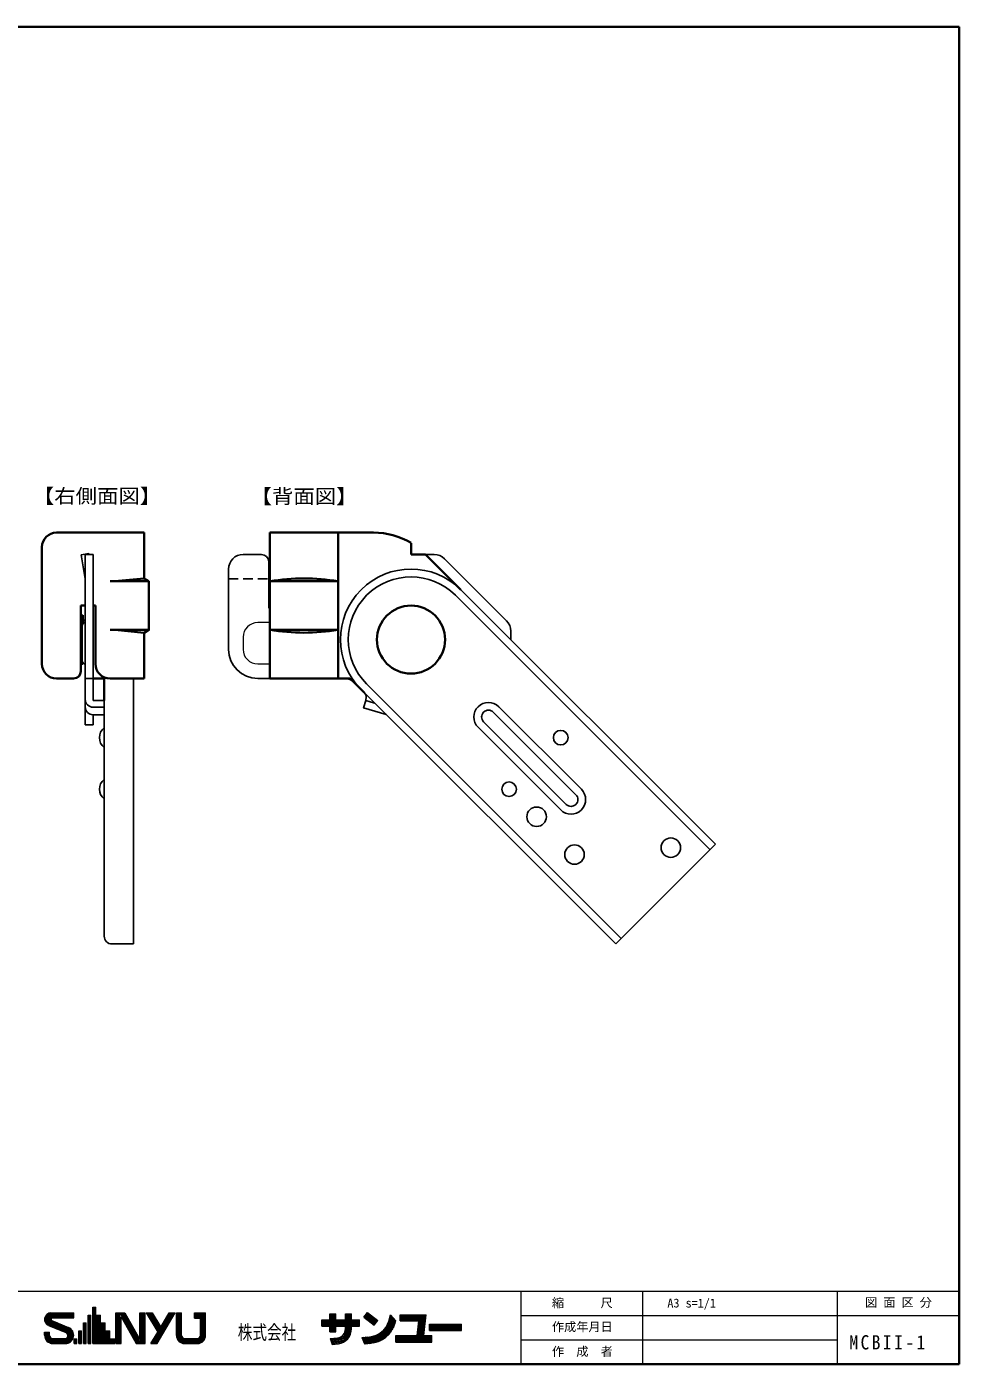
# Model space of a CAD drawing. Units: millimetres on the paper. Extents: x -195 to 195, y -456 to 138.
# Drawn here: x 3.1 to 194.8, y -137.5 to 137.5 of the extents above; entities that cross this region are included whole.
import ezdxf
from ezdxf.enums import TextEntityAlignment as Align

# ---------------------------------------------------------------- set-up
doc = ezdxf.new("R2010")
doc.units = ezdxf.units.MM
doc.linetypes.add('DASHED2', pattern=[3, 2, -1])
for name, color, linetype, lineweight in [('0-2_ｶﾊﾞｰ部', 134, 'Continuous', 25), ('0-3_固定片', 7, 'Continuous', 35), ('0-7_可動片', 5, 'Continuous', 25), ('0-A_カシメピン', 7, 'Continuous', 35), ('F-0_図面枠', 4, 'Continuous', 18), ('F-2_文字1', 4, 'Continuous', 18)]:
    doc.layers.add(name, color=color, linetype=linetype, lineweight=lineweight)
doc.layers.add('0-8_基準線', color=7, linetype='Continuous')
doc.layers.add('F-3_文字2', color=7, linetype='Continuous')
doc.styles.add('ＭＳ ゴシック', font='')
doc.styles.get('ＭＳ ゴシック').set_extended_font_data('MS Gothic')

msp = doc.modelspace()

# ---------------------------------------------------------------- linework, layer by layer
at = {"layer": '0-2_ｶﾊﾞｰ部'}
for p, q in [((14.27, 28.914), (15.845, 29.192)), ((14.27, 28.914), (15.138, 23.99)), ((15.138, 28.99), (16.738, 28.99)), ((15.138, 28.99), (15.138, -6.01)), ((15.845, 29.192), (15.881, 28.99)), ((16.738, 28.99), (16.738, -1.049)), ((47.589, 28.99), (51.339, 28.99)), ((86.846, 28.99), (85.095, 28.99)), ((88.968, 28.111), (101.71, 15.369)), ((44.589, 25.99), (44.589, 9.49)), ((52.839, 27.49), (52.839, 17.99)), ((52.839, 17.99), (53.089, 17.99)), ((14.538, 7.09), (14.538, 14.39)), ((102.589, 13.247), (102.589, 11.49)), ((15.138, 3.49), (16.738, 3.49)), ((68.346, 3.49), (50.589, 3.49)), ((16.738, -1.049), (19.038, -1.049)), ((16.738, -2.41), (19.038, -2.41)), ((19.038, -1.049), (19.038, -3.946)), ((72.834, -0.856), (72.789, -1.01)), ((72.789, -1.01), (74.616, -1.543)), ((16.738, -3.946), (16.738, -6.01)), ((16.738, -3.946), (19.038, -3.946)), ((15.138, -6.01), (16.738, -6.01))]:
    msp.add_line(p, q, dxfattribs=at)
at = {"layer": '0-2_ｶﾊﾞｰ部', "linetype": 'DASHED2'}
msp.add_line((44.589, 23.99), (52.839, 23.99), dxfattribs=at)
at = {"layer": '0-2_ｶﾊﾞｰ部', "color": 4, "lineweight": 18}
for p, q in [((53.089, 14.99), (50.589, 14.99)), ((47.589, 11.99), (47.589, 9.49)), ((50.589, 6.49), (53.089, 6.49))]:
    msp.add_line(p, q, dxfattribs=at)
at = {"layer": '0-2_ｶﾊﾞｰ部'}
msp.add_lwpolyline([(72.789, -1.01), (72.341, -2.546), (76.969, -3.896)], dxfattribs=at)
for centre, radius, start, end in [((47.589, 25.99), 3, 90, 180), ((51.339, 27.49), 1.5, 0, 90), ((86.846, 25.99), 3, 45, 90), ((15.138, 14.39), 0.6, 90, 180), ((99.589, 13.247), 3, 0, 45), ((50.589, 9.49), 6, 180, 270), ((15.138, 7.09), 0.6, 180, 270), ((68.346, 0.49), 3, 45, 90), ((71.394, -0.436), 1.5, 343.7398, 45), ((16.738, -0.81), 1.6, 180, 270), ((16.738, -2.346), 1.6, 180, 270)]:
    msp.add_arc(centre, radius, start, end, dxfattribs=at)
at = {"layer": '0-2_ｶﾊﾞｰ部', "color": 4, "lineweight": 18}
for centre, start, end in [((50.589, 11.99), 90, 180), ((50.589, 9.49), 180, 270)]:
    msp.add_arc(centre, 3, start, end, dxfattribs=at)
at = {"layer": '0-3_固定片'}
for p, q in [((9.238, 33.49), (27.238, 33.49)), ((27.238, 33.49), (27.238, 24.067)), ((74.382, 33.49), (53.089, 33.49)), ((67.089, 3.49), (67.089, 33.49)), ((6.238, 6.49), (6.238, 30.49)), ((82.089, 28.99), (82.089, 31.355)), ((85.095, 28.99), (82.089, 28.99)), ((85.095, 28.99), (92.342, 21.743)), ((20.288, 23.49), (28.238, 23.49)), ((21.238, 23.49), (27.238, 24.067)), ((28.238, 23.49), (27.238, 24.067)), ((28.238, 23.49), (28.238, 13.49)), ((67.089, 23.49), (53.089, 23.49)), ((14.238, 4.99), (14.238, 18.49)), ((14.238, 18.49), (15.138, 18.49)), ((16.738, 18.49), (17.238, 18.49)), ((17.238, 6.49), (17.238, 18.49)), ((21.238, 13.49), (27.238, 12.913)), ((67.089, 13.49), (53.089, 13.49)), ((12.738, 3.49), (9.238, 3.49)), ((16.738, 3.49), (19.038, 3.49)), ((19.038, 3.74), (19.038, -1.049)), ((20.238, 3.49), (27.238, 3.49)), ((72.455, 0.624), (69.589, 3.49))]:
    msp.add_line(p, q, dxfattribs=at)
at = {"layer": '0-3_固定片', "color": 134, "lineweight": 25}
msp.add_line((72.455, 0.624), (70.468, 2.611), dxfattribs=at)
at = {"layer": '0-3_固定片'}
for points in [[(69.583, 3.49), (53.089, 3.49), (53.089, 33.49)], [(20.288, 13.49), (28.238, 13.49), (27.238, 12.913), (27.238, 3.49)]]:
    msp.add_lwpolyline(points, dxfattribs=at)
for centre, radius, start, end in [((9.238, 30.49), 3, 90, 180), ((74.382, 18.49), 15, 59.08225, 90), ((60.089, -18.657), 42.724, 80.56999, 99.43001), ((60.089, 55.636), 42.724, 260.56999, 279.43001), ((9.238, 6.49), 3, 180, 270), ((20.238, 6.49), 3, 180, 270), ((12.738, 4.99), 1.5, 270, 0)]:
    msp.add_arc(centre, radius, start, end, dxfattribs=at)
at = {"layer": '0-7_可動片'}
for p, q in [((91.211, 20.612), (143.537, -31.714)), ((92.342, 21.743), (144.668, -30.583)), ((19.038, 3.74), (19.038, -49.489)), ((25.038, 3.49), (25.038, -51.089)), ((71.836, 1.237), (124.162, -51.089)), ((72.967, 2.368), (125.293, -49.958)), ((100.12, -2.299), (117.091, -19.269)), ((113.98, -22.381), (97.009, -5.41)), ((98.989, -3.43), (115.959, -20.401)), ((112.848, -23.512), (95.878, -6.541)), ((124.162, -51.089), (144.668, -30.583)), ((20.638, -51.089), (25.038, -51.089))]:
    msp.add_line(p, q, dxfattribs=at)
for centre, radius in [((112.848, -8.663), 1.5), ((102.242, -19.269), 1.5), ((107.898, -24.926), 2), ((135.476, -31.29), 2), ((115.677, -32.704), 2)]:
    msp.add_circle(centre, radius, dxfattribs=at)
for centre, radius, start, end in [((82.089, 11.49), 14.5, 45, 225), ((82.089, 11.49), 12.9, 45, 225), ((97.999, -4.42), 3, 45, 225), ((97.999, -4.42), 1.4, 45, 225), ((20.538, -8.663), 2.5, 126.8699, 233.1301), ((20.538, -19.269), 2.5, 126.8699, 233.1301), ((114.97, -21.391), 3, 225, 45), ((114.97, -21.391), 1.4, 225, 45), ((20.638, -49.489), 1.6, 180, 270)]:
    msp.add_arc(centre, radius, start, end, dxfattribs=at)
at = {"layer": '0-A_カシメピン'}
for p, q in [((14.638, 16.49), (14.638, 14.722)), ((14.638, 15.39), (15.138, 15.39)), ((14.638, 6.758), (14.638, 6.49))]:
    msp.add_line(p, q, dxfattribs=at)
msp.add_circle((82.089, 11.49), 7, dxfattribs=at)
for centre, start, end in [((14.638, 14.89), 90, 104.47751), ((14.638, 8.09), 255.52249, 270)]:
    msp.add_arc(centre, 1.6, start, end, dxfattribs=at)
at = {"layer": 'F-0_図面枠', "color": 7, "lineweight": 35}
for p, q in [((-194.75, 137.5), (194.75, 137.5)), ((194.75, -137.5), (194.75, 137.5)), ((194.75, -132.5), (194.75, -132.5)), ((-194.75, -137.5), (194.75, -137.5))]:
    msp.add_line(p, q, dxfattribs=at)
at = {"layer": 'F-0_図面枠'}
for p, q in [((-194.75, -122.5), (194.75, -122.5)), ((104.75, -137.5), (104.75, -122.5)), ((129.75, -137.5), (129.75, -122.5)), ((169.75, -137.5), (169.75, -122.5)), ((104.75, -127.5), (194.75, -127.5)), ((104.75, -132.5), (169.75, -132.5))]:
    msp.add_line(p, q, dxfattribs=at)
at = {"layer": 'F-2_文字1'}
for p, q in [((16.726, -125.729), (17.326, -125.729)), ((16.726, -133.256), (16.726, -125.729)), ((16.937, -133.256), (16.937, -125.729)), ((17.148, -133.256), (17.148, -125.729)), ((17.326, -127.394), (17.326, -125.729)), ((6.768, -128.316), (8.109, -128.316)), ((6.779, -128.105), (8.137, -128.105)), ((6.791, -128.527), (8.322, -128.527)), ((6.824, -127.894), (12.763, -127.894)), ((6.848, -128.738), (8.83, -128.738)), ((6.906, -127.683), (12.763, -127.683)), ((6.946, -128.949), (9.338, -128.949)), ((7.035, -127.472), (12.763, -127.472)), ((7.095, -129.16), (9.847, -129.16)), ((7.23, -127.261), (12.763, -127.261)), ((7.557, -127.05), (12.763, -127.05)), ((8.1, -126.928), (12.763, -126.928)), ((8.275, -128.508), (11.695, -129.926)), ((8.358, -127.961), (12.763, -127.961)), ((12.763, -127.961), (12.763, -126.928)), ((14.795, -133.256), (14.795, -129.015)), ((14.795, -129.015), (15.338, -129.015)), ((15.006, -133.256), (15.006, -129.015)), ((15.216, -133.256), (15.216, -129.015)), ((15.338, -133.256), (15.338, -129.015)), ((15.76, -127.394), (16.305, -127.394)), ((15.76, -133.256), (15.76, -127.394)), ((15.971, -133.256), (15.971, -127.394)), ((16.182, -133.256), (16.182, -127.394)), ((16.305, -133.256), (16.305, -127.394)), ((17.326, -127.394), (18.292, -127.394)), ((17.359, -133.256), (17.359, -127.394)), ((17.57, -133.256), (17.57, -127.394)), ((17.781, -133.256), (17.781, -127.394)), ((17.992, -133.256), (17.992, -127.394)), ((18.203, -133.256), (18.203, -127.394)), ((18.292, -129.015), (18.292, -127.394)), ((18.292, -129.015), (19.258, -129.015)), ((18.414, -133.256), (18.414, -129.015)), ((18.625, -133.256), (18.625, -129.015)), ((18.836, -133.256), (18.836, -129.015)), ((19.047, -133.256), (19.047, -129.015)), ((19.258, -130.636), (19.258, -129.015)), ((21.422, -126.928), (23.254, -126.928)), ((21.422, -133.256), (21.422, -126.928)), ((21.633, -133.256), (21.633, -126.928)), ((21.844, -133.256), (21.844, -126.928)), ((22.055, -133.256), (22.055, -126.928)), ((22.26, -126.904), (25.828, -133.256)), ((22.266, -133.256), (22.266, -126.928)), ((22.488, -133.256), (22.488, -127.741)), ((22.488, -127.741), (25.586, -133.256)), ((22.516, -126.928), (26.069, -133.256)), ((22.758, -126.928), (26.312, -133.256)), ((23, -126.928), (26.468, -133.105)), ((23.254, -126.928), (26.352, -132.444)), ((26.352, -132.444), (26.352, -126.928)), ((26.352, -126.928), (27.418, -126.928)), ((26.574, -133.256), (26.574, -126.928)), ((26.785, -133.256), (26.785, -126.928)), ((26.996, -133.256), (26.996, -126.928)), ((27.207, -133.256), (27.207, -126.928)), ((27.418, -133.256), (27.418, -126.928)), ((27.651, -126.928), (28.89, -126.928)), ((27.651, -126.928), (30.028, -130.934)), ((27.896, -126.928), (30.28, -130.945)), ((28.141, -126.928), (30.403, -130.738)), ((28.387, -126.928), (30.526, -130.532)), ((28.632, -126.928), (30.648, -130.325)), ((28.89, -126.928), (30.648, -129.89)), ((28.908, -133.256), (32.664, -126.928)), ((29.153, -133.256), (32.91, -126.928)), ((29.399, -133.256), (33.155, -126.928)), ((29.644, -133.256), (33.4, -126.928)), ((29.889, -133.256), (33.646, -126.928)), ((30.648, -129.89), (32.406, -126.928)), ((32.406, -126.928), (33.646, -126.928)), ((33.879, -131.591), (33.879, -126.928)), ((33.879, -126.928), (34.945, -126.928)), ((34.09, -131.719), (34.09, -126.928)), ((34.301, -131.719), (34.301, -126.928)), ((34.512, -131.719), (34.512, -126.928)), ((34.723, -131.719), (34.723, -126.928)), ((34.945, -131.591), (34.945, -126.928)), ((37.609, -126.928), (39.874, -126.928)), ((37.609, -127.994), (37.609, -126.928)), ((37.609, -127.994), (38.808, -127.994)), ((37.82, -127.994), (37.82, -126.928)), ((38.031, -127.994), (38.031, -126.928)), ((38.242, -127.994), (38.242, -126.928)), ((38.453, -127.994), (38.453, -126.928)), ((38.664, -127.994), (38.664, -126.928)), ((38.808, -131.591), (38.808, -127.994)), ((38.875, -127.994), (38.875, -126.928)), ((39.03, -131.719), (39.03, -126.928)), ((39.241, -131.719), (39.241, -126.928)), ((39.452, -131.719), (39.452, -126.928)), ((39.663, -131.719), (39.663, -126.928)), ((39.874, -131.591), (39.874, -126.928)), ((63.73, -128.373), (65.411, -128.373)), ((63.73, -129.691), (63.73, -128.373)), ((63.73, -128.426), (71.475, -128.426)), ((63.73, -128.637), (71.475, -128.637)), ((63.73, -128.848), (71.475, -128.848)), ((63.73, -129.059), (71.475, -129.059)), ((65.411, -128.373), (65.411, -127.121)), ((65.411, -127.121), (66.663, -127.121)), ((65.622, -130.845), (65.622, -127.121)), ((65.833, -130.845), (65.833, -127.121)), ((66.043, -130.845), (66.043, -127.121)), ((66.254, -130.845), (66.254, -127.121)), ((66.465, -130.845), (66.465, -127.121)), ((66.663, -128.373), (66.663, -127.121)), ((66.663, -128.373), (68.608, -128.373)), ((68.608, -127.121), (69.86, -127.121)), ((68.608, -128.373), (68.608, -127.121)), ((68.819, -132.531), (68.819, -127.121)), ((69.03, -132.324), (69.03, -127.121)), ((69.241, -132.072), (69.241, -127.121)), ((69.452, -131.751), (69.452, -127.121)), ((69.663, -131.301), (69.663, -127.121)), ((69.86, -128.373), (69.86, -127.121)), ((69.86, -128.373), (71.475, -128.373)), ((71.475, -129.691), (71.475, -128.373)), ((72.359, -127.85), (73.123, -126.857)), ((72.359, -127.85), (74.502, -129.498)), ((72.488, -127.683), (74.63, -129.33)), ((72.617, -127.515), (74.759, -129.163)), ((72.745, -127.348), (74.888, -128.996)), ((72.874, -127.181), (75.016, -128.829)), ((73.003, -127.014), (75.145, -128.662)), ((73.123, -126.857), (75.265, -128.505)), ((73.132, -133.235), (78.801, -129.079)), ((74.502, -129.498), (75.265, -128.505)), ((76.271, -130.673), (78.902, -128.744)), ((76.895, -129.953), (78.884, -128.496)), ((77.18, -129.484), (78.746, -128.336)), ((77.362, -129.088), (78.608, -128.175)), ((77.487, -128.735), (78.47, -128.014)), ((77.517, -128.636), (77.902, -127.351)), ((77.588, -128.4), (78.333, -127.854)), ((77.688, -128.065), (78.195, -127.693)), ((77.789, -127.729), (78.057, -127.533)), ((77.902, -127.351), (78.952, -128.577)), ((78.798, -129.092), (78.952, -128.577)), ((79.838, -128.604), (79.838, -127.351)), ((79.838, -127.351), (85.208, -127.351)), ((79.838, -127.562), (84.973, -127.562)), ((79.838, -127.773), (84.738, -127.773)), ((79.838, -127.984), (84.503, -127.984)), ((79.838, -128.195), (84.268, -128.195)), ((79.838, -128.406), (84.032, -128.406)), ((79.838, -128.604), (83.679, -128.604)), ((83.357, -131.57), (83.679, -128.604)), ((83.463, -131.689), (83.809, -128.512)), ((83.675, -131.689), (84.032, -128.406)), ((83.888, -131.689), (84.268, -128.195)), ((84.1, -131.689), (84.503, -127.984)), ((84.312, -131.689), (84.738, -127.773)), ((84.524, -131.689), (84.973, -127.562)), ((84.749, -131.57), (85.208, -127.351)), ((85.903, -130.548), (85.903, -129.23)), ((85.903, -129.23), (92.495, -129.23)), ((92.495, -130.548), (92.495, -129.23)), ((6.768, -130.925), (7.8, -130.925)), ((6.768, -131.524), (6.768, -130.925)), ((6.769, -131.058), (7.801, -131.058)), ((6.769, -131.269), (7.801, -131.269)), ((6.769, -131.48), (7.801, -131.48)), ((6.776, -131.691), (7.814, -131.691)), ((6.809, -131.902), (7.896, -131.902)), ((7.324, -129.371), (10.355, -129.371)), ((7.601, -129.526), (11.134, -130.991)), ((7.735, -129.582), (10.864, -129.582)), ((7.8, -131.558), (7.8, -130.925)), ((8.243, -129.793), (11.372, -129.793)), ((8.752, -130.003), (11.857, -130.003)), ((9.26, -130.214), (12.162, -130.214)), ((9.769, -130.425), (12.369, -130.425)), ((10.277, -130.636), (12.517, -130.636)), ((10.786, -130.847), (12.625, -130.847)), ((11.27, -131.058), (12.699, -131.058)), ((11.475, -131.269), (12.744, -131.269)), ((11.483, -131.902), (12.721, -131.902)), ((11.554, -131.48), (12.762, -131.48)), ((11.556, -131.691), (12.755, -131.691)), ((13.829, -130.636), (14.373, -130.636)), ((13.829, -133.256), (13.829, -130.636)), ((14.04, -133.256), (14.04, -130.636)), ((14.251, -133.256), (14.251, -130.636)), ((14.373, -133.256), (14.373, -130.636)), ((19.258, -130.636), (20.223, -130.636)), ((19.258, -133.256), (19.258, -130.636)), ((19.469, -133.256), (19.469, -130.636)), ((19.679, -133.256), (19.679, -130.636)), ((19.89, -133.256), (19.89, -130.636)), ((20.101, -133.256), (20.101, -130.636)), ((20.223, -132.257), (20.223, -130.636)), ((28.65, -133.256), (30.028, -130.934)), ((33.879, -131.613), (33.901, -131.613)), ((33.884, -131.719), (34.958, -131.719)), ((33.914, -131.93), (35.049, -131.93)), ((38.703, -131.93), (39.839, -131.93)), ((38.794, -131.719), (39.869, -131.719)), ((63.73, -129.27), (71.475, -129.27)), ((63.73, -129.48), (71.475, -129.48)), ((63.73, -129.691), (65.411, -129.691)), ((65.411, -130.845), (65.411, -129.691)), ((65.411, -130.845), (66.663, -130.845)), ((65.531, -132.442), (69.313, -131.971)), ((66.663, -129.691), (68.608, -129.691)), ((66.663, -130.845), (66.663, -129.691)), ((66.993, -132.047), (69.376, -131.751)), ((67.811, -131.733), (69.35, -131.541)), ((68.101, -131.484), (69.324, -131.332)), ((68.29, -131.248), (69.298, -131.123)), ((68.502, -132.62), (68.502, -130.827)), ((68.608, -130.22), (68.608, -129.691)), ((68.608, -132.62), (68.608, -130.223)), ((69.86, -129.691), (71.475, -129.691)), ((69.86, -130.215), (69.86, -129.691)), ((71.97, -131.966), (73.555, -131.837)), ((71.97, -131.966), (72.53, -133.284)), ((72.064, -132.187), (72.415, -131.93)), ((72.148, -132.387), (72.816, -131.897)), ((72.233, -132.586), (73.217, -131.865)), ((72.318, -132.785), (73.619, -131.832)), ((72.403, -132.985), (74.05, -131.777)), ((72.487, -133.184), (74.584, -131.648)), ((72.73, -133.268), (75.458, -131.269)), ((73.533, -133.203), (78.687, -129.425)), ((73.939, -133.167), (78.536, -129.797)), ((74.393, -133.096), (78.332, -130.209)), ((74.932, -132.962), (78.042, -130.683)), ((75.664, -132.687), (77.559, -131.298)), ((78.949, -132.954), (78.949, -131.57)), ((78.949, -131.57), (83.357, -131.57)), ((78.949, -131.689), (86.397, -131.689)), ((78.949, -131.9), (86.397, -131.9)), ((84.749, -131.57), (86.397, -131.57)), ((85.903, -129.388), (92.495, -129.388)), ((85.903, -129.599), (92.495, -129.599)), ((85.903, -129.81), (92.495, -129.81)), ((85.903, -130.021), (92.495, -130.021)), ((85.903, -130.232), (92.495, -130.232)), ((85.903, -130.443), (92.495, -130.443)), ((85.903, -130.548), (92.495, -130.548)), ((86.397, -132.954), (86.397, -131.57)), ((6.871, -132.113), (8.098, -132.113)), ((6.963, -132.324), (12.568, -132.324)), ((7.093, -132.535), (12.438, -132.535)), ((7.272, -132.746), (12.26, -132.746)), ((7.526, -132.957), (12.005, -132.957)), ((7.952, -133.168), (11.579, -133.168)), ((8.466, -132.224), (11, -132.224)), ((8.5, -133.256), (11.175, -133.256)), ((11.29, -132.113), (12.66, -132.113)), ((12.863, -133.256), (12.863, -132.257)), ((12.863, -132.257), (13.407, -132.257)), ((12.863, -133.256), (13.407, -133.256)), ((13.039, -133.256), (13.039, -132.257)), ((13.25, -133.256), (13.25, -132.257)), ((13.407, -133.256), (13.407, -132.257)), ((13.829, -133.256), (14.373, -133.256)), ((14.795, -133.256), (15.338, -133.256)), ((15.76, -133.256), (16.305, -133.256)), ((16.726, -133.256), (21.189, -133.256)), ((20.223, -132.257), (21.189, -132.257)), ((20.312, -133.256), (20.312, -132.257)), ((20.523, -133.256), (20.523, -132.257)), ((20.734, -133.256), (20.734, -132.257)), ((20.945, -133.256), (20.945, -132.257)), ((21.156, -133.256), (21.156, -132.257)), ((21.189, -133.256), (21.189, -132.257)), ((21.422, -133.256), (22.488, -133.256)), ((25.586, -133.256), (27.418, -133.256)), ((28.65, -133.256), (29.889, -133.256)), ((33.972, -132.141), (35.305, -132.141)), ((34.063, -132.351), (39.69, -132.351)), ((34.192, -132.562), (39.561, -132.562)), ((34.372, -132.773), (39.381, -132.773)), ((34.632, -132.984), (39.121, -132.984)), ((35.097, -133.195), (38.655, -133.195)), ((35.544, -132.191), (38.209, -132.191)), ((35.544, -133.256), (38.209, -133.256)), ((38.448, -132.141), (39.781, -132.141)), ((65.462, -132.238), (66.986, -132.048)), ((65.462, -132.238), (65.872, -133.449)), ((65.6, -132.646), (69.134, -132.206)), ((65.669, -132.85), (68.91, -132.446)), ((65.738, -133.054), (68.617, -132.695)), ((65.807, -133.258), (68.197, -132.96)), ((65.872, -133.449), (67.154, -133.289)), ((72.53, -133.284), (73.846, -133.178)), ((78.949, -132.111), (86.397, -132.111)), ((78.949, -132.322), (86.397, -132.322)), ((78.949, -132.533), (86.397, -132.533)), ((78.949, -132.744), (86.397, -132.744)), ((78.949, -132.954), (86.397, -132.954))]:
    msp.add_line(p, q, dxfattribs=at)
for centre, radius, start, end in [((8.118, -128.279), 1.35, 90.76968, 251.60579), ((8.384, -128.245), 0.284, 92.62549, 247.52919), ((73.281, -127.446), 4.4, 273.5696, 344.30289), ((73.277, -127.442), 5.762, 273.9684, 344.73839), ((8.5, -131.524), 1.732, 179.99979, 270.00009), ((8.466, -131.558), 0.666, 179.99979, 270.00009), ((10.932, -131.592), 0.632, 267.5421, 69.85329), ((11.032, -131.525), 1.731, 269.93188, 67.46921), ((35.544, -131.591), 1.665, 179.99979, 270.00009), ((35.544, -131.591), 0.6, 179.99979, 270.00009), ((38.209, -131.591), 0.6, 270.00009, 0), ((38.209, -131.591), 1.665, 270.00009, 0), ((66.757, -130.211), 1.851, 277.12369, 0.28418), ((66.757, -130.211), 3.103, 277.45369, 359.92859)]:
    msp.add_arc(centre, radius, start, end, dxfattribs=at)

# ---------------------------------------------------------------- texts
at = {"layer": '0-8_基準線', "style": 'ＭＳ ゴシック', "width": 1.1}
for s, p in [('【右側面図】', (4.353, 38.666)), ('【背面図】', (49.099, 38.596))]:
    msp.add_text(s, height=2.933, dxfattribs=at).set_placement(p, align=Align.BOTTOM_LEFT)
at = {"layer": 'F-2_文字1', "color": 7, "style": 'ＭＳ ゴシック'}
for s, p in [('縮\u3000\u3000\u3000尺', (111.05, -126.33)), ('図 面 区 分', (175.395, -126.247)), ('作成年月日', (111.05, -131.256)), ('作\u3000成\u3000者', (111.05, -136.33))]:
    msp.add_text(s, height=1.833, dxfattribs=at).set_placement(p, align=Align.BOTTOM_LEFT)
at = {"layer": 'F-2_文字1', "color": 7, "style": 'ＭＳ ゴシック', "width": 0.75}
msp.add_text('株式会社', height=2.933, dxfattribs=at).set_placement((46.49, -133.275), align=Align.BOTTOM_LEFT)
at = {"layer": 'F-3_文字2', "style": 'ＭＳ ゴシック'}
msp.add_text('A3 s=1/1', height=1.833, dxfattribs=at).set_placement((134.768, -126.382), align=Align.BOTTOM_LEFT)
at = {"layer": 'F-3_文字2', "insert": (172.173, -134.504), "char_height": 2.933, "attachment_point": 7, "style": 'ＭＳ ゴシック'}
msp.add_mtext('\\T1.28;\\W0.9;MCBII-1', dxfattribs=at)

doc.saveas('drawing.dxf')
